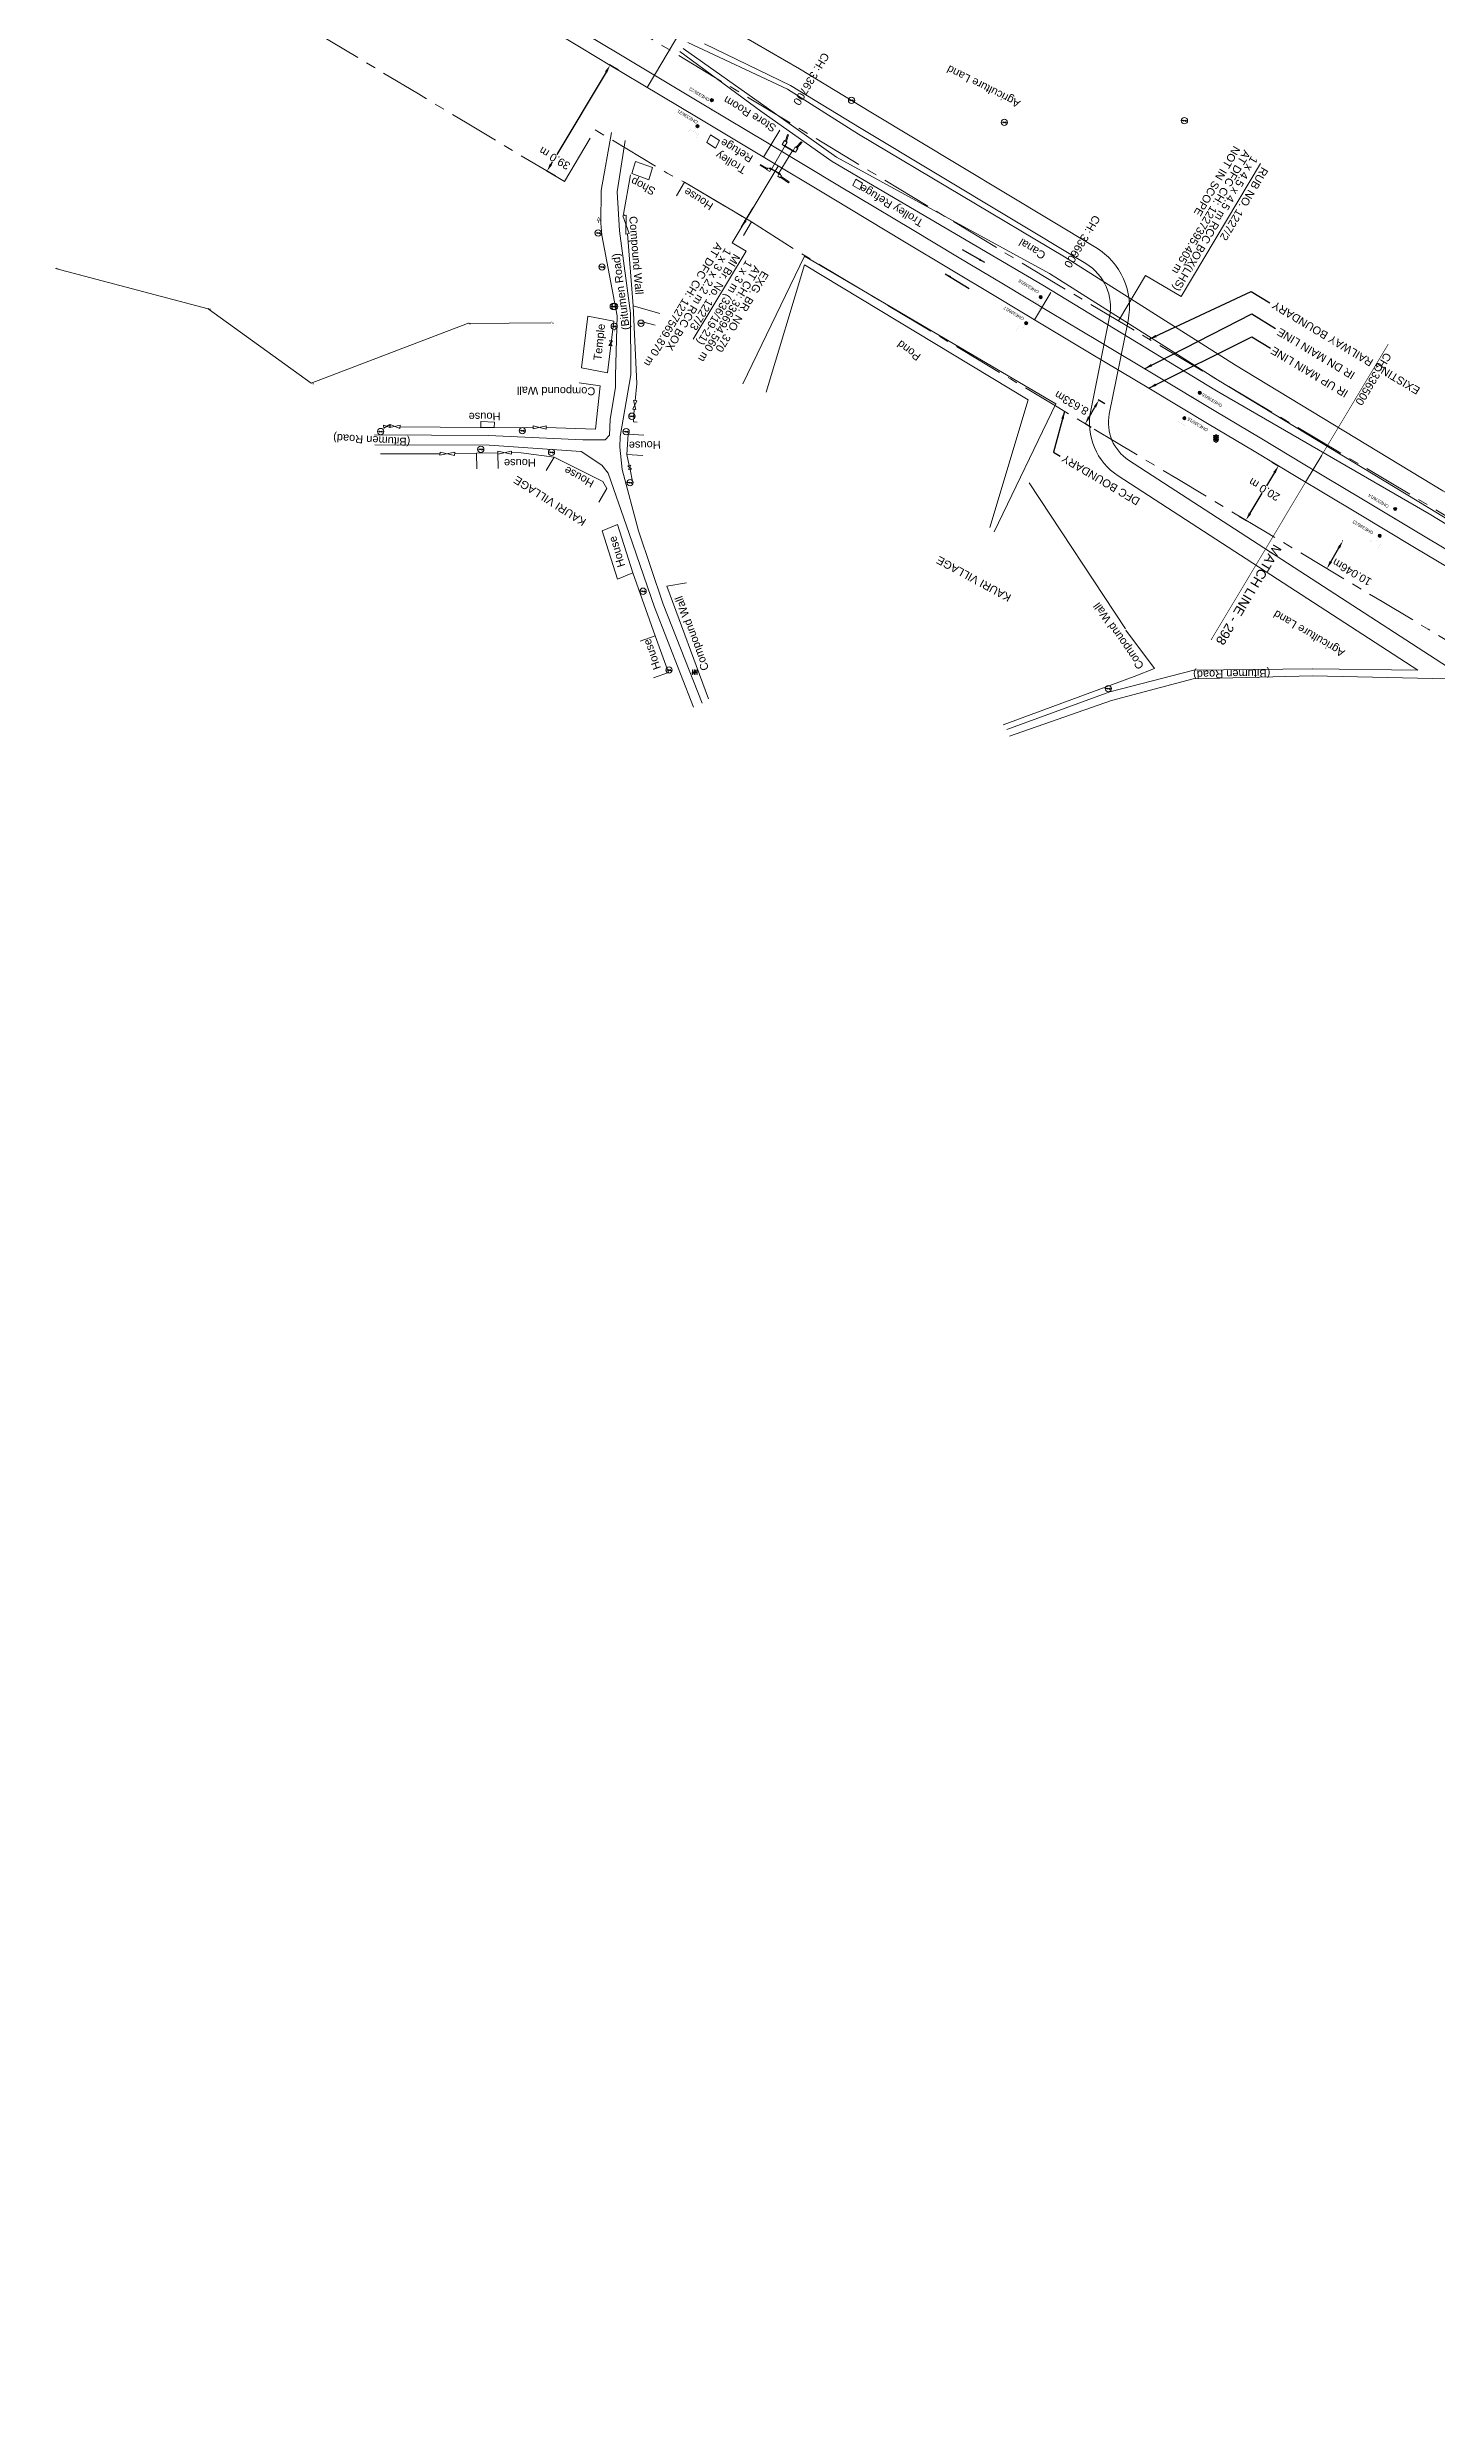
# Model space of a CAD drawing. Header units: metres. Extents: x 610236 to 616721, y 3398253 to 3402120.
# Drawn here: x 613867 to 614307, y 3399107 to 3399857 of the extents above; entities that cross this region are included whole.
import ezdxf
from ezdxf.enums import TextEntityAlignment as Align

# ---------------------------------------------------------------- set-up
doc = ezdxf.new("R2010")
doc.units = ezdxf.units.M
doc.header["$MEASUREMENT"] = 0
doc.linetypes.add('CENTER', pattern=[50.8, 31.75, -6.35, 6.35, -6.35])
doc.linetypes.add('PHANTOM2', pattern=[1.25, 0.625, -0.125, 0.125, -0.125, 0.125, -0.125])
doc.layers.get('Defpoints').update_dxf_attribs({"lineweight": 0})
for name, color, linetype, lineweight in [('Bounary Dim', 10, 'Continuous', 13), ('Bridge Parapet', 7, 'Continuous', 0), ('CANAL BOTTOM', 5, 'Continuous', 0), ('Canal Center', 5, 'Continuous', 0), ('CANAL TOP', 5, 'Continuous', 0), ('Cart Track', 34, 'Continuous', 0), ('Commercial Building Pucca', 251, 'Continuous', 0), ('Compound Wall', 251, 'Continuous', 0), ('DFCC BOUNDARY', 6, 'CENTER', 0), ('Electric Pole', 251, 'Continuous', 0), ('EXISTING BRIDGE DETAILS', 7, 'Continuous', 0), ('Existing Chainage', 7, 'Continuous', 0), ('Existing IR Track', 143, 'Continuous', 0), ('Existing Railway Boundary', 7, 'CENTER', 0), ('flow direction', 7, 'Continuous', 0), ('Gate', 251, 'Continuous', 0), ('LC DETAILS IN PLAN', 7, 'Continuous', 0), ('MATCH LINE', 7, 'Continuous', 0), ('OHE MAST', 8, 'Continuous', 0), ('OHE MAST TEXT', 8, 'Continuous', 0), ('Pond Bottom', 5, 'Continuous', 0), ('Pond Top', 5, 'Continuous', 0), ('Religious_Place', 251, 'Continuous', 0), ('Residential Building Pucca', 251, 'Continuous', 0), ('Residential Building Semipucca', 251, 'Continuous', 0), ('Retaining Wall', 251, 'Continuous', 0), ('SFL', 251, 'Continuous', 0), ('Side Details', 251, 'Continuous', 0), ('Sign Board', 251, 'Continuous', 0), ('Subroad Edge', 34, 'Continuous', 0), ('Text', 251, 'Continuous', 0), ('Text1', 251, 'Continuous', 0), ('Transformer', 251, 'Continuous', 0), ('Trolley Stand', 7, 'Continuous', 0), ('Village Area', 251, 'Continuous', 0), ('Village Name', 7, 'Continuous', 0), ('Wing Wall', 7, 'Continuous', 0)]:
    doc.layers.add(name, color=color, linetype=linetype, lineweight=lineweight)
doc.styles.get("Standard").update_dxf_attribs({"font": 'arial.ttf'})
doc.styles.add('Style-Arial', font='arial.ttf')
doc.styles.add('Text', font='arial.ttf', dxfattribs={"height": 2})
doc.styles.add('Vill txt', font='arial.ttf', dxfattribs={"height": 3})
doc.dimstyles.new('DIM', dxfattribs={"dimtxt": 2.5, "dimasz": 2.5, "dimexe": 0.18, "dimexo": 0.0625, "dimgap": 0.09, "dimtad": 0, "dimtih": 1, "dimtoh": 1, "dimdec": 3, "dimzin": 0, "dimdsep": 46, "dimtxsty": 'Standard', "dimcen": 0.09, "dimadec": 0, "dimazin": 0, "dimtfac": 1, "dimtdec": 3, "dimtofl": 0, "dimtmove": 0, "dimatfit": 3, "dimfxl": 1, "dimtolj": 1, "dimtzin": 0, "dimarcsym": 0})
doc.dimstyles.new('ISO-25', dxfattribs={"dimtxt": 2.5, "dimasz": 2.5, "dimexe": 1.25, "dimexo": 0.625, "dimtad": 1, "dimtxsty": 'Standard', "dimcen": 2.5, "dimadec": 0, "dimazin": 0, "dimtfac": 1, "dimtmove": 0, "dimatfit": 3, "dimfxl": 1, "dimarcsym": 0})
doc.dimstyles.get("Standard").update_dxf_attribs({"dimtxt": 2.5, "dimasz": 0.18, "dimexe": 0.18, "dimexo": 0.0625, "dimgap": 0.09, "dimtad": 0, "dimtih": 1, "dimtoh": 1, "dimdec": 3, "dimzin": 0, "dimdsep": 46, "dimtxsty": 'Standard', "dimcen": 0.09, "dimadec": 0, "dimazin": 0, "dimtfac": 1, "dimtdec": 3, "dimtofl": 0, "dimtmove": 0, "dimatfit": 3, "dimfxl": 1, "dimtolj": 1, "dimtzin": 0, "dimarcsym": 0})

# ---------------------------------------------------------------- blocks, each defined once
blk = doc.blocks.new('GT')
at = {"layer": 'Gate'}
for p, q in [((-0.5, -0.5), (-0.5, 0.5)), ((-0.5, 0.5), (0.5, -0.5)), ((0.5, 0.5), (0.5, -0.5))]:
    blk.add_line(p, q, dxfattribs=at)
at = {"layer": 'Gate', "flags": 128}
blk.add_lwpolyline([(0.5, 0.5), (-0.5, -0.5)], dxfattribs=at)
blk = doc.blocks.new('EP')
at = {"extrusion": (0, 0, -1)}
blk.add_hatch(color=8, dxfattribs=at).paths.add_polyline_path([(-0.31, -0.24), (-0.94, -0.01), (-0.41, -0.1), (-0.43, 0.15), (0.21, -0.05), (0.21, 0.16), (0.93, -0.01), (0.31, 0.07), (0.31, -0.19), (-0.31, 0)])
at = {"color": 8}
for p, q in [((-0.93, -0.01), (-0.21, 0.16)), ((-0.31, 0.07), (-0.93, -0.01)), ((-0.31, -0.19), (-0.31, 0.07)), ((0.31, 0), (-0.31, -0.19)), ((-0.21, 0.16), (-0.21, -0.05)), ((-0.21, -0.05), (0.43, 0.15)), ((0.31, -0.24), (0.31, 0)), ((0.43, 0.15), (0.41, -0.1)), ((0.94, -0.01), (0.31, -0.24)), ((0.41, -0.1), (0.94, -0.01))]:
    blk.add_line(p, q, dxfattribs=at)
blk.add_circle((0, 0), 1, dxfattribs=at)
blk = doc.blocks.new('SIG')
for color, points in [(1, [(-0.22, 0.42, 0.180295), (-0.01, 0.33, -0.00255), (0.01, 0.33, -0.00255), (0.02, 0.33, 0.180295), (0.23, 0.42, -0.002654), (0.25, 0.44, 0.184495), (0.33, 0.65, 1.000001), (-0.32, 0.65, 0.184495), (-0.24, 0.44, -0.002654)]), (2, [(0.23, -0.23, -0.002654), (0.25, -0.21, 0.184495), (0.33, 0.01, 1.000001), (-0.32, 0.01, 0.184495), (-0.24, -0.21, -0.002654), (-0.22, -0.23, 0.180295), (-0.01, -0.32, -0.00255), (0.01, -0.32, -0.00255), (0.02, -0.32, 0.180295)]), (3, [(0.23, -0.88, -0.002654), (0.25, -0.86, 0.184495), (0.33, -0.64, 1.000001), (-0.32, -0.64, 0.184495), (-0.24, -0.86, -0.002654), (-0.22, -0.88, 0.395599)])]:
    blk.add_hatch(color=color).paths.add_polyline_path(points)
for p, q in [((-0.31, 0.98), (-0.32, -0.9)), ((0.33, -0.9), (0.32, 0.98))]:
    blk.add_line(p, q)
at = {"flags": 128}
for points in [[(-0.31, 0.98), (-0.81, 0.98, 0.198758), (-0.42, 0.41, 0.003814), (-0.31, 0.39)], [(-0.31, 0.33), (-0.81, 0.33, 0.198758), (-0.42, -0.23, 0.003727), (-0.32, -0.26)], [(0.32, 0.98), (0.82, 0.98, -0.198758), (0.44, 0.41, -0.003814), (0.32, 0.39)], [(0.32, 0.33), (0.82, 0.33, -0.198758), (0.44, -0.23, -0.003727), (0.33, -0.26)], [(-0.32, -0.32), (-0.81, -0.32, 0.198758), (-0.42, -0.88, 0.003639), (-0.32, -0.9)], [(0.33, -0.32), (0.82, -0.32, -0.198758), (0.44, -0.88, -0.003639), (0.33, -0.9)]]:
    blk.add_lwpolyline(points, format="xyb", dxfattribs=at)
for centre, radius, start, end in [((0.01, 0.91), 0.324, 12.40488, 167.59512), ((0.01, 0.81), 0.357, 27.75781, 152.24219), ((0.01, -0.9), 0.324, 181.45715, 358.54285)]:
    blk.add_arc(centre, radius, start, end)
blk = doc.blocks.new('TSB')
at = {"const_width": 0.132, "flags": 128}
blk.add_lwpolyline([(-0.51, 0.84), (0.54, 0.84), (0, 1.85), (-0.51, 0.84)], close=True, dxfattribs=at)
at = {"const_width": 0.142, "flags": 128}
blk.add_lwpolyline([(0, 0.84), (0, 0)], dxfattribs=at)
blk = doc.blocks.new('TRF')
at = {"extrusion": (0, 0, -1)}
blk.add_hatch(color=256, dxfattribs=at).paths.add_polyline_path([(0.18, -0.39), (-0.98, 0.09), (-0.22, -0.04), (-0.38, 0.42), (0.98, -0.29), (-0.02, 0.04)])
for p, q in [((-0.69, 0.72), (-0.69, -0.72)), ((-0.52, 0.72), (-0.69, 0.72)), ((-0.52, -0.72), (-0.52, 0.72)), ((0, 0.72), (0, -0.72)), ((0.17, 0.72), (0, 0.72)), ((0.17, -0.72), (0.17, 0.72)), ((0.7, 0.72), (0.7, -0.72)), ((0.87, 0.72), (0.7, 0.72)), ((0.87, -0.72), (0.87, 0.72)), ((-0.69, -0.72), (-0.52, -0.72)), ((0, -0.72), (0.17, -0.72)), ((0.7, -0.72), (0.87, -0.72))]:
    blk.add_line(p, q)
at = {"flags": 128}
blk.add_lwpolyline([(0.22, -0.04), (0.38, 0.42), (-0.98, -0.29), (0.02, 0.04), (-0.18, -0.39), (0.98, 0.09), (0.22, -0.04)], close=True, dxfattribs=at)
blk = doc.blocks.new('OHE MAST')
h = blk.add_hatch(color=256)
edge = h.paths.add_edge_path()
edge.add_arc((0, 0), 0.514, 0, 360)
at = {"const_width": 0.01, "flags": 128}
for points in [[(1.5, 3.5), (1.5, 2), (-1.5, 2), (-1.5, 3.5)], [(0, 2), (0, 0)]]:
    blk.add_lwpolyline(points, dxfattribs=at)
blk.add_circle((0, 0), 0.514)
blk = doc.blocks.new('*D327')
at = {"layer": 'Bounary Dim', "color": 0, "lineweight": -2, "transparency": 16777216}
for p, q in [((614276.76, 3399700.93), (614276.66, 3399700.99)), ((614271.74, 3399692.23), (614271.64, 3399692.29)), ((614273.04, 3399694.36), (614275.56, 3399698.73))]:
    blk.add_line(p, q, dxfattribs=at)
at = {"layer": 'Bounary Dim', "color": 0, "transparency": 16777216}
for points in [[(614275.2, 3399698.94), (614275.93, 3399698.53), (614276.81, 3399700.9)], [(614272.68, 3399694.57), (614273.4, 3399694.16), (614271.79, 3399692.2)]]:
    blk.add_solid(points, dxfattribs=at)
at = {"layer": 'Defpoints', "color": 0, "transparency": 16777216}
for p in [(614276.81, 3399700.9), (614276.81, 3399700.9), (614271.79, 3399692.2)]:
    blk.add_point(p, dxfattribs=at)
at = {"layer": 'Bounary Dim', "color": 0, "transparency": 16777216, "insert": (614279.75, 3399691.08), "char_height": 2.5, "attachment_point": 5, "rotation": 150}
blk.add_mtext('\\A1;10.046m', dxfattribs=at)
blk = doc.blocks.new('*D306')
at = {"layer": 'Defpoints', "color": 0, "linetype": 'ByBlock', "ltscale": 5, "transparency": 16777216}
for p in [(614254.32, 3399725.98), (614256.47, 3399724.69), (614244.03, 3399708.83)]:
    blk.add_point(p, dxfattribs=at)
at = {"layer": 'DFCC BOUNDARY', "color": 0, "linetype": 'ByBlock', "lineweight": -2, "ltscale": 5, "transparency": 16777216}
for p, q in [((614255.19, 3399722.55), (614252.69, 3399718.39)), ((614254.37, 3399725.95), (614256.63, 3399724.6)), ((614247.47, 3399709.68), (614251.29, 3399716.05)), ((614244.08, 3399708.8), (614246.34, 3399707.45))]:
    blk.add_line(p, q, dxfattribs=at)
at = {"layer": 'DFCC BOUNDARY', "color": 0, "linetype": 'ByBlock', "ltscale": 5, "transparency": 16777216}
for points in [[(614254.83, 3399722.76), (614255.54, 3399722.33), (614256.47, 3399724.69)], [(614247.11, 3399709.9), (614247.83, 3399709.47), (614246.19, 3399707.54)]]:
    blk.add_solid(points, dxfattribs=at)
at = {"layer": 'DFCC BOUNDARY', "color": 0, "linetype": 'ByBlock', "ltscale": 5, "transparency": 16777216, "insert": (614251.99, 3399717.22), "char_height": 2.5, "attachment_point": 5, "rotation": 149}
blk.add_mtext('\\A1;20.0 m', dxfattribs=at)
blk = doc.blocks.new('*D312')
at = {"layer": 'Defpoints', "color": 0, "linetype": 'ByBlock', "ltscale": 5, "transparency": 16777216}
for p in [(614044.95, 3399851.49), (614047.66, 3399849.88), (614027.68, 3399816.38)]:
    blk.add_point(p, dxfattribs=at)
at = {"layer": 'DFCC BOUNDARY', "color": 0, "linetype": 'ByBlock', "lineweight": -2, "ltscale": 5, "transparency": 16777216}
for p, q in [((614047.6, 3399849.91), (614044.8, 3399851.58)), ((614043.67, 3399849.34), (614028.09, 3399823.22)), ((614026.26, 3399820.14), (614026.69, 3399820.87)), ((614027.63, 3399816.41), (614024.82, 3399818.09))]:
    blk.add_line(p, q, dxfattribs=at)
at = {"layer": 'DFCC BOUNDARY', "color": 0, "linetype": 'ByBlock', "ltscale": 5, "transparency": 16777216}
for points in [[(614043.32, 3399849.56), (614044.03, 3399849.13), (614044.95, 3399851.49)], [(614025.9, 3399820.36), (614026.62, 3399819.93), (614024.98, 3399817.99)]]:
    blk.add_solid(points, dxfattribs=at)
at = {"layer": 'DFCC BOUNDARY', "color": 0, "linetype": 'ByBlock', "ltscale": 5, "transparency": 16777216, "insert": (614027.39, 3399822.04), "char_height": 2.5, "attachment_point": 5, "rotation": 149}
blk.add_mtext('\\A1;39.0 m', dxfattribs=at)
blk = doc.blocks.new('*D313')
at = {"layer": 'Bounary Dim', "color": 0, "lineweight": -2, "transparency": 16777216}
for p, q in [((614201.55, 3399744.35), (614199.46, 3399745.56)), ((614197.24, 3399736.87), (614195.15, 3399738.08)), ((614196.55, 3399740.16), (614198.37, 3399743.3))]:
    blk.add_line(p, q, dxfattribs=at)
at = {"layer": 'Bounary Dim', "color": 0, "transparency": 16777216}
for points in [[(614198.01, 3399743.51), (614198.73, 3399743.09), (614199.62, 3399745.47)], [(614196.19, 3399740.36), (614196.91, 3399739.95), (614195.3, 3399737.99)]]:
    blk.add_solid(points, dxfattribs=at)
at = {"layer": 'Defpoints', "color": 0, "transparency": 16777216}
for p in [(614199.62, 3399745.47), (614201.61, 3399744.32), (614197.29, 3399736.84)]:
    blk.add_point(p, dxfattribs=at)
at = {"layer": 'Bounary Dim', "color": 0, "transparency": 16777216, "insert": (614190.99, 3399744.6), "char_height": 2.5, "attachment_point": 5, "rotation": 150}
blk.add_mtext('\\A1;8.633m', dxfattribs=at)

msp = doc.modelspace()

# ---------------------------------------------------------------- linework, layer by layer
at = {"layer": 'Bridge Parapet'}
for points in [[(614103.209, 3399824.0403), (614099.833, 3399826.1097), (614099.8949, 3399826.215), (614103.2711, 3399824.1455)], [(614098.8392, 3399816.8955), (614095.4855, 3399818.8634), (614095.5222, 3399818.9687), (614098.8759, 3399817.0008)]]:
    msp.add_3dface(points, dxfattribs=at)
at = {"layer": 'CANAL BOTTOM', "flags": 128}
for points in [[(614069.5078, 3399858.6719), (614101.0628, 3399843.8626), (614123.5093, 3399829.6421), (614188.7508, 3399790.8774), (614242.8279, 3399756.5822), (614308.456, 3399716.8249), (614384.3881, 3399674.21), (614422.9645, 3399651.145), (614485.469, 3399611.5743), (614633.1725, 3399518.7727)], [(614628.628, 3399514.8388), (614480.9245, 3399607.6403), (614420.8322, 3399642.5625), (614379.5237, 3399665.3146), (614304.3463, 3399711.2254), (614237.1264, 3399751.9616), (614183.9834, 3399785.5512), (614116.6112, 3399822.3584), (614094.3556, 3399838.2437), (614068.0673, 3399856.7416)]]:
    msp.add_lwpolyline(points, dxfattribs=at)
at = {"layer": 'CANAL TOP', "flags": 128}
msp.add_lwpolyline([(614066.9672, 3399855.8053), (614092.6369, 3399836.8995), (614115.2454, 3399820.9828), (614181.8572, 3399781.9318), (614236.8467, 3399748.4807), (614304.1517, 3399709.5533), (614378.3291, 3399664.4943), (614424.01, 3399635.1594), (614479.6659, 3399604.3587), (614628.232, 3399513.0163)], dxfattribs=at)
at = {"layer": 'Cart Track', "flags": 128}
for points in [[(614606.0645, 3399485.9654), (614586.5041, 3399499.5483), (614565.6623, 3399512.2439), (614544.1649, 3399526.1467), (614521.8799, 3399539.1366), (614500.3441, 3399552.197), (614475.5958, 3399566.5097), (614450.9922, 3399581.2462), (614429.4296, 3399594.3835), (614387.5337, 3399618.6664), (614345.1242, 3399643.9966), (614327.7474, 3399654.4985), (614319.4383, 3399657.1466), (614267.2488, 3399658.2659)], [(614267.3132, 3399660.4685), (614300.5288, 3399660.0759)]]:
    msp.add_lwpolyline(points, dxfattribs=at)
at = {"layer": 'Commercial Building Pucca', "linetype": 'Continuous', "ltscale": 5}
msp.add_lwpolyline([(614052.9966, 3399821.024), (614058.3303, 3399819.1246), (614057.2268, 3399815.2454), (614051.8067, 3399817.1755)], close=True, dxfattribs=at)
at = {"layer": 'Commercial Building Pucca'}
msp.add_3dface([(614052.1643, 3399690.8795), (614047.2916, 3399706.1583), (614042.4251, 3399704.0948), (614047.2988, 3399688.8126)], dxfattribs=at)
at = {"layer": 'Compound Wall', "flags": 128}
for points in [[(614049.4951, 3399803.9142), (614049.2348, 3399804.3128), (614051.4231, 3399816.8406)], [(614052.2486, 3399775.3184), (614050.4418, 3399798.1296)], [(614053.3911, 3399750.7581), (614052.2486, 3399775.3184), (614060.6405, 3399772.9131)], [(614055.1865, 3399770.2454), (614059.2324, 3399769.2421)], [(614024.7103, 3399736.8442), (614040.3648, 3399736.357), (614041.8279, 3399750.0435), (614035.1572, 3399750.9831)], [(614052.8769, 3399745.306), (614053.3911, 3399750.7581)], [(613978.4251, 3399737.0716), (614016.6092, 3399736.7147), (614020.6184, 3399736.8949)], [(614053.4968, 3399738.5063), (614052.3682, 3399738.6181), (614052.6089, 3399742.6347)], [(613972.243, 3399728.5308), (613991.1104, 3399728.5379)], [(613995.7593, 3399728.5059), (614002.6574, 3399728.7295)], [(614013.7816, 3399728.9019), (614016.8248, 3399728.8507), (614027.2652, 3399727.4769)], [(614051.0054, 3399724.8586), (614050.2728, 3399728.2907)], [(614052.0755, 3399719.7033), (614051.2476, 3399723.6029)], [(614208.0671, 3399673.1499), (614177.6069, 3399719.3419)], [(614052.1643, 3399690.8795), (614059.2129, 3399670.8934)], [(614076.091, 3399651.0005), (614062.9445, 3399686.6304), (614069.1332, 3399687.6908)], [(614210.7633, 3399658.0358), (614217.2379, 3399660.5702), (614208.1633, 3399672.7394)], [(614169.3941, 3399642.7161), (614210.7633, 3399658.0358)]]:
    msp.add_lwpolyline(points, dxfattribs=at)
at = {"layer": 'DFCC BOUNDARY', "lineweight": 0, "ltscale": 0.5, "flags": 128}
for points in [[(614030.472, 3399814.7192), (614024.8946, 3399818.0451), (614015.7799, 3399823.4801), (613999.6668, 3399833.1472), (613984.2678, 3399842.3864), (613970.3399, 3399850.7392), (613956.28, 3399859.171), (613935.3694, 3399871.6997), (613914.0452, 3399884.4761), (613893.0192, 3399897.0501), (613871.8449, 3399909.7128), (613852.9598, 3399921.0218), (613833.556, 3399932.6415), (613813.9647, 3399944.3899), (613794.3788, 3399956.135), (613785.1827, 3399961.7215), (613766.9214, 3399972.6596), (613749.4195, 3399983.1428), (613728.9884, 3399995.4118), (613708.8827, 3400007.4858), (613694.3209, 3400016.4815), (613683.438, 3400022.9821), (613672.6694, 3400029.4145), (613655.9148, 3400039.4557), (613639.4636, 3400049.3149), (613623.1362, 3400059.0655), (613588.5555, 3400079.7543), (613570.3464, 3400090.6659), (613554.0406, 3400100.4359), (613537.9106, 3400110.1005), (613520.0636, 3400120.785), (613502.2625, 3400131.4419), (613494.8716, 3400135.8611), (613466.5822, 3400152.7759), (613449.3813, 3400163.1052), (613431.0466, 3400174.1154), (613415.8091, 3400183.244), (613399.1734, 3400193.2103), (613383.5507, 3400202.5609), (613368.0053, 3400211.8654), (613352.5934, 3400221.0969), (613321.617, 3400239.6514), (613288.0469, 3400259.7596), (613270.2946, 3400270.393), (613254.1066, 3400280.089), (613238.1295, 3400289.6587), (613220.6946, 3400300.1098), (613210.4076, 3400306.2763), (613210.9259, 3400307.1316), (613203.8422, 3400311.378), (613186.2102, 3400318.9888), (613155.1926, 3400337.6881), (613137.3264, 3400348.5159), (613123.1418, 3400357.4299), (613105.704, 3400368.3883), (613086.8393, 3400380.2435), (613072.3406, 3400389.2714), (613055.8254, 3400400.104), (613038.8743, 3400410.2624), (613022.5929, 3400420.0361), (613006.3415, 3400429.7918), (612989.5492, 3400439.8546), (612972.9245, 3400449.817), (612960.1162, 3400457.4755), (612947.4568, 3400465.0449), (612930.7189, 3400475.0753), (612914.1241, 3400485.02), (612904.2199, 3400490.9807), (612894.5247, 3400496.8155), (612876.5152, 3400507.6221), (612858.6874, 3400518.3195), (612842.2705, 3400528.1892), (612840.0277, 3400529.5375), (612788.9609, 3400443.558), (612774.6369, 3400452.1694), (612760.9024, 3400460.3975), (612747.3246, 3400468.5317), (612730.859, 3400478.4049), (612714.551, 3400488.1836), (612696.5594, 3400498.9674), (612678.6559, 3400509.6984), (612663.2769, 3400518.909), (612647.9741, 3400528.074), (612632.2661, 3400537.4849), (612616.4351, 3400546.9699), (612599.414, 3400557.2306), (612582.947, 3400567.1573), (612566.7828, 3400576.8509), (612550.7379, 3400586.4727), (612533.7627, 3400596.6571), (612516.8512, 3400606.8032), (612499.7855, 3400617.0342), (612485.7839, 3400625.4282), (612464.9663, 3400637.9427), (612447.5502, 3400648.4137), (612430.8597, 3400658.4333), (612412.9739, 3400669.1705), (612396.2978, 3400679.2348), (612380.2325, 3400688.9304), (612377.5505, 3400690.4658), (612361.3968, 3400700.2272), (612344.636, 3400710.3555), (612329.5864, 3400719.3595), (612314.2773, 3400728.5188), (612297.3551, 3400738.7155), (612281.0918, 3400748.5151), (612263.7154, 3400758.9452), (612246.5445, 3400769.2519), (612227.2409, 3400780.875), (612208.2413, 3400792.3151), (612191.0673, 3400802.6018), (612174.01, 3400812.8187), (612157.5822, 3400822.6823), (612141.8633, 3400832.1204), (612124.5363, 3400842.4909), (612107.3524, 3400852.7758), (612088.8382, 3400863.9013), (612070.6441, 3400874.8344), (612054.2742, 3400884.6936), (612038.4001, 3400894.2542), (612021.4289, 3400904.3691), (612003.7582, 3400914.901), (611987.1221, 3400924.9648), (611971.1468, 3400934.6289), (611954.7697, 3400944.4222), (611937.9127, 3400954.5025), (611922.6068, 3400963.7236), (611907.8037, 3400972.6418), (611892.7602, 3400981.6468), (611877.6876, 3400990.6692), (611862.1214, 3401000.0476), (611847.6422, 3401008.7711), (611835.6161, 3401015.9539), (611823.7539, 3401023.0384), (611807.2378, 3401032.978), (611790.9759, 3401042.7646), (611774.2607, 3401052.856), (611757.8836, 3401062.7432), (611742.4536, 3401072.0167), (611727.3475, 3401081.0955), (611711.4069, 3401090.6799), (611695.8881, 3401100.0106), (611679.5475, 3401109.8232), (611663.6992, 3401119.3333), (611653.6284, 3401125.3547), (611643.529, 3401131.3933), (611626.9857, 3401141.336), (611611.0368, 3401150.9215), (611594.7626, 3401160.6656), (611578.3725, 3401170.4792), (611511.1674, 3401210.8993), (611555.4923, 3401284.5967), (611555.4923, 3401284.5967), (611549.8857, 3401287.8868), (611540.0137, 3401293.8124), (611524.671, 3401303.0218), (611509.1876, 3401312.2845), (611493.9735, 3401321.386), (611477.4397, 3401331.3464), (611461.2473, 3401341.1011), (611444.6578, 3401351.0735), (611428.129, 3401361.0095), (611411.1671, 3401371.1714), (611394.2008, 3401381.3359), (611377.9093, 3401391.1332), (611361.8998, 3401400.7609), (611345.3726, 3401410.7086), (611329.2809, 3401420.3941), (611314.2811, 3401429.3997), (611265.4291, 3401454.6678), (611276.9146, 3401476.8733), (611278.5099, 3401479.9575)], [(614030.472, 3399814.7192), (614040.2031, 3399831.0381), (614044.5004, 3399828.4755), (614063.0426, 3399817.3497), (614068.4741, 3399814.4339), (614089.687, 3399801.9052), (614104.9142, 3399792.2299), (614127.8329, 3399778.4823), (614142.258, 3399769.8285), (614156.7065, 3399761.1607), (614171.658, 3399752.2), (614186.9324, 3399743.0459), (614205.1652, 3399732.1278), (614224.2654, 3399720.6902), (614237.9625, 3399712.4736), (614252.3436, 3399703.8466), (614270.7174, 3399692.8422), (614289.2771, 3399681.7266), (614303.832, 3399673.0267), (614318.6064, 3399664.1956), (614334.8295, 3399654.4722), (614351.8511, 3399644.2701), (614371.7919, 3399632.3324), (614391.5071, 3399620.5298), (614414.0714, 3399607.0051), (614436.2542, 3399593.7089), (614455.6252, 3399582.1122), (614475.4794, 3399570.2262), (614493.3592, 3399559.5245), (614511.3696, 3399548.7446), (614523.5691, 3399541.2362), (614542.9404, 3399529.6455), (614560.3536, 3399519.2165), (614577.2117, 3399509.1199), (614592.4979, 3399499.9626), (614608.1751, 3399490.571), (614624.8337, 3399480.6039), (614646.5141, 3399467.6322), (614658.722, 3399460.3488), (614674.202, 3399451.1131), (614693.1523, 3399439.7573), (614711.3314, 3399428.8797), (614727.7485, 3399419.0733), (614743.7791, 3399409.4977), (614760.097, 3399399.7221), (614769.5002, 3399394.089), (614837.6229, 3399350.1287), (614873.7182, 3399329.3507), (614930.3635, 3399295.3204), (615015.2753, 3399245.8749), (615015.2262, 3399245.7928), (615055.3881, 3399222.0203), (615086.6526, 3399204.1495), (615143.0011, 3399172.2017), (615143.0547, 3399169.7539), (615213.5565, 3399126.5258), (615218.7064, 3399124.0206), (615234.82, 3399115.8845), (615262.2211, 3399099.4943), (615282.0467, 3399087.7012), (615288.2768, 3399083.7839), (615306.5072, 3399072.7792), (615323.5449, 3399062.3688), (615330.7614, 3399058.1478), (615342.1811, 3399051.4855), (615348.617, 3399047.7605), (615355.4122, 3399043.2614), (615382.8908, 3399026.6271), (615395.0555, 3399019.7361), (615401.1137, 3399015.5991), (615407.4237, 3399011.8467), (615413.362, 3399008.187), (615429.5435, 3398998.8076), (615432.7274, 3398996.8346), (615438.9216, 3398993.1112), (615476.2187, 3398970.1936), (615487.2075, 3398964.1208), (615490.1532, 3398962.6313), (615493.0212, 3398961.1043), (615496.5547, 3398959.1377), (615501.8253, 3398956.0107), (615518.7362, 3398945.5631), (615529.6047, 3398939.1631), (615541.6489, 3398932.0416), (615560.2938, 3398920.9672), (615565.2936, 3398917.8836), (615572.5453, 3398913.4636), (615582.1013, 3398907.6938), (615626.4094, 3398878.636), (615711.0313, 3398825.3697), (615744.5852, 3398810.4445), (615776.0565, 3398792.1613), (615799.0242, 3398777.5748), (615813.3555, 3398769.012), (615835.4961, 3398756.3215), (615847.191, 3398749.5972), (615868.9093, 3398736.9504), (615885.3091, 3398727.0081), (615901.9021, 3398717.0798), (615922.1884, 3398704.9199), (615942.5882, 3398692.6919), (615949.6278, 3398688.4701), (615970.7591, 3398675.0974), (616056.0656, 3398622.8799), (616072.3874, 3398613.1076), (616096.3103, 3398598.7845), (616113.4533, 3398588.5045), (616130.3605, 3398578.3659), (616151.0552, 3398565.9857), (616158.9536, 3398561.2607), (616228.0059, 3398520.8509), (616231.2289, 3398518.906), (616247.3195, 3398509.2733), (616283.9979, 3398487.3031), (616304.6518, 3398474.9256), (616326.9405, 3398461.5588), (616349.7841, 3398447.8593), (616371.1383, 3398435.0259), (616392.4976, 3398422.1893), (616399.5331, 3398417.955), (616399.5239, 3398417.9398)]]:
    msp.add_lwpolyline(points, dxfattribs=at)
at = {"layer": 'EXISTING BRIDGE DETAILS', "linetype": 'Continuous', "lineweight": 0, "flags": 128}
msp.add_lwpolyline([(614098.1791, 3399819.5921), (614083.5762, 3399795.2474), (614087.9633, 3399792.6158), (614071.2504, 3399764.7535)], dxfattribs=at)
at = {"layer": 'Existing Chainage', "linetype": 'Continuous', "lineweight": 13, "flags": 128}
for points in [[(614098.6581, 3399830.9658), (614093.5142, 3399822.3903)], [(614184.4121, 3399779.5313), (614179.2714, 3399770.9538)], [(614270.1864, 3399728.1292), (614265.0482, 3399719.5502)]]:
    msp.add_lwpolyline(points, dxfattribs=at)
at = {"layer": 'Existing IR Track', "flags": 128}
for points in [[(614314.0932, 3399690.1937), (614299.5384, 3399698.8936), (614280.9937, 3399710.0003), (614262.6198, 3399721.0046), (614248.2509, 3399729.6243), (614234.5539, 3399737.8409), (614215.4402, 3399749.2866), (614197.2074, 3399760.2047), (614181.9393, 3399769.3551), (614166.9877, 3399778.3157), (614152.5468, 3399786.979), (614138.1217, 3399795.6328), (614115.2021, 3399809.381), (614092.3625, 3399823.0811), (614073.3329, 3399834.4994), (614054.7672, 3399845.6393), (614044.869, 3399851.5417), (614035.799, 3399856.9501), (614019.731, 3399866.5901)], [(614316.5091, 3399694.1038), (614301.8603, 3399702.874), (614283.4092, 3399713.912), (614264.8657, 3399725.0053), (614250.6585, 3399733.5213), (614236.6169, 3399741.938), (614217.8496, 3399753.1868), (614199.1584, 3399764.3898), (614184.3467, 3399773.2532), (614169.4822, 3399782.1483), (614154.9433, 3399790.8596), (614140.4978, 3399799.515), (614117.5885, 3399813.2437), (614094.8135, 3399826.8919), (614075.6949, 3399838.3262), (614056.7012, 3399849.6858), (614047.2274, 3399855.358), (614037.8426, 3399860.9769)]]:
    msp.add_lwpolyline(points, dxfattribs=at)
at = {"layer": 'Existing Railway Boundary', "ltscale": 0.5, "flags": 128}
msp.add_lwpolyline([(610348.171, 3402084.315), (610412.243, 3402047.407), (610816.4467, 3401806.0872), (610824.2343, 3401812.7137), (610961.1072, 3401721.668), (611001.8155, 3401693.5189), (611045.0981, 3401670.4754), (611172.8748, 3401594.2137), (611349.6069, 3401487.2448), (611525.6631, 3401378.4058), (611706.9713, 3401269.4918), (611862.7799, 3401176.1735), (611885.0197, 3401162.1783), (612031.1961, 3401075.6032), (612070.3216, 3401050.9396), (612243.7727, 3400946.4383), (612421.3412, 3400839.8744), (612607.2871, 3400728.8405), (612953.7211, 3400520.993), (613470.9913, 3400226.4951), (614012.4958, 3399887.3788), (614055.8113, 3399861.1262), (614186.33, 3399782.2122), (614439.2886, 3399631.6413), (615179.9123, 3399187.498), (615599.3011, 3398933.023), (615641.8291, 3398908.118), (615684.1749, 3398882.805), (615727.8421, 3398857.148), (615771.2115, 3398833.042), (615810.7222, 3398819.967), (615849.5142, 3398796.835), (615894.7969, 3398769.958), (615937.4983, 3398743.942), (615981.9902, 3398717.098), (616022.8552, 3398694.4624)], dxfattribs=at)
at = {"layer": 'LC DETAILS IN PLAN', "lineweight": 13, "flags": 128}
for points in [[(614108.6989, 3399906.1179), (614083.5704, 3399863.9816), (614072.3166, 3399870.6923), (614056.6912, 3399844.4845)], [(614250.7631, 3399820.406), (614225.6345, 3399778.2698), (614214.3808, 3399784.9804), (614205.8153, 3399770.6138)]]:
    msp.add_lwpolyline(points, dxfattribs=at)
at = {"layer": 'MATCH LINE', "linetype": 'PHANTOM2', "ltscale": 15, "const_width": 0.2}
msp.add_lwpolyline([(614291.2173, 3399763.2438), (614235.1273, 3399669.5929)], dxfattribs=at)
at = {"layer": 'Pond Bottom', "flags": 128}
for points in [[(614094.3505, 3399747.9888), (614106.4295, 3399788.3274)], [(614106.4295, 3399788.3274), (614177.2152, 3399745.5827), (614165.1372, 3399705.2434)]]:
    msp.add_lwpolyline(points, dxfattribs=at)
at = {"layer": 'Pond Top', "flags": 128}
for points in [[(614086.9845, 3399750.6082), (614106.4561, 3399791.0926)], [(614106.4561, 3399791.0926), (614185.9908, 3399744.2795), (614166.52, 3399703.7947)]]:
    msp.add_lwpolyline(points, dxfattribs=at)
at = {"layer": 'Religious_Place'}
msp.add_3dface([(614035.8536, 3399755.7017), (614044.131, 3399754.1242), (614046.1497, 3399770.5328), (614037.8665, 3399772.1114)], dxfattribs=at)
at = {"layer": 'Residential Building Pucca', "linetype": 'Continuous', "ltscale": 5, "flags": 128}
msp.add_lwpolyline([(614065.9321, 3399810.1299), (614068.4741, 3399814.4339), (614089.687, 3399801.9052), (614087.145, 3399797.6012)], dxfattribs=at)
at = {"layer": 'Residential Building Pucca', "flags": 128}
for points in [[(614055.2619, 3399727.9836), (614050.2728, 3399728.2907), (614050.6693, 3399734.7349), (614055.6584, 3399734.4279)], [(614002.7584, 3399723.732), (614002.6574, 3399728.7295), (614009.4437, 3399728.8667), (614009.5447, 3399723.8692)], [(614024.7028, 3399723.1851), (614027.2652, 3399727.4769), (614042.6109, 3399719.7571), (614043.9489, 3399717.516), (614041.3865, 3399713.2242)], [(614054.5119, 3399669.1921), (614059.2123, 3399670.8925), (614063.4049, 3399659.3027), (614058.7045, 3399657.6023)]]:
    msp.add_lwpolyline(points, dxfattribs=at)
at = {"layer": 'Residential Building Semipucca'}
msp.add_3dface([(614008.317, 3399738.5618), (614008.2831, 3399736.792), (614004.0027, 3399736.7942), (614004.0389, 3399738.6904)], dxfattribs=at)
at = {"layer": 'Retaining Wall'}
for points in [[(614101.1128, 3399829.5094), (614100.4391, 3399827.5935), (614100.7579, 3399827.4407), (614101.4097, 3399829.4878)], [(614103.8627, 3399825.5609), (614104.1423, 3399825.373), (614105.7052, 3399827.1085), (614105.4269, 3399827.2283)], [(614092.4108, 3399819.8179), (614092.5696, 3399820.0773), (614094.7843, 3399818.8268), (614094.6252, 3399818.5219)], [(614098.943, 3399815.9294), (614099.1304, 3399816.2622), (614101.6284, 3399814.5664), (614101.441, 3399814.2336)]]:
    msp.add_3dface(points, dxfattribs=at)
at = {"layer": 'SFL', "flags": 128}
for points in [[(614095.9066, 3399818.3742), (614100.3148, 3399826.0608)], [(614102.8146, 3399824.5549), (614098.1764, 3399817.0388)]]:
    msp.add_lwpolyline(points, dxfattribs=at)
at = {"layer": 'Subroad Edge', "flags": 128}
for points in [[(614076.4402, 3399866.7524), (614104.8737, 3399850.3921), (614127.503, 3399836.6016), (614198.6473, 3399793.8303, -0.31695548), (614208.8809, 3399770.6423), (614202.9342, 3399741.0406, 0.30765827), (614209.0441, 3399726.5358), (614311.7633, 3399659.9431)], [(614074.8232, 3399858.2985), (614101.9967, 3399845.119), (614124.396, 3399831.4686), (614195.5558, 3399788.6881, -0.31695548), (614202.9984, 3399771.8241), (614197.0517, 3399742.2223, 0.30765827), (614205.7802, 3399721.5013), (614300.5288, 3399660.0759)]]:
    msp.add_lwpolyline(points, format="xyb", dxfattribs=at)
for points in [[(614045.362, 3399830.1976), (614042.096, 3399811.8222), (614042.0141, 3399801.4929), (614042.3294, 3399797.6987), (614047.1353, 3399772.2031), (614046.6444, 3399753.3101), (614046.6057, 3399749.5565), (614044.9839, 3399739.3226), (614044.738, 3399734.3658), (614043.3732, 3399732.891), (614036.3492, 3399732.9126), (614006.487, 3399734.3202), (613970.4308, 3399734.4738)], [(614074.0611, 3399649.5647), (614061.7386, 3399680.9274), (614053.9104, 3399704.1402), (614048.756, 3399723.5514), (614048.0201, 3399730.568), (614048.1001, 3399733.955), (614051.4987, 3399753.5425), (614051.3552, 3399773.0372), (614047.8923, 3399799.1037), (614047.2282, 3399811.4375), (614049.7042, 3399827.6906)], [(613970.5401, 3399731.3955), (614006.7036, 3399731.2387), (614035.7618, 3399729.2248), (614042.3582, 3399724.9122), (614044.3518, 3399722.4341), (614050.9776, 3399703.2605), (614059.0162, 3399679.9974), (614071.2916, 3399648.3571)], [(614170.5278, 3399641.2294), (614203.1069, 3399653.1915), (614229.6575, 3399660.0289), (614267.2502, 3399660.4336)], [(614267.2488, 3399658.2659), (614229.4934, 3399657.263), (614203.6793, 3399650.4339), (614171.3971, 3399639.1991)]]:
    msp.add_lwpolyline(points, dxfattribs=at)
at = {"layer": 'Trolley Stand'}
for points in [[(614079.539, 3399827.6961), (614078.3232, 3399825.2887), (614075.5252, 3399826.9961), (614076.7418, 3399829.4052)], [(614122.7093, 3399815.4671), (614124.8477, 3399814.1905), (614123.9342, 3399812.1979), (614121.7958, 3399813.4745)]]:
    msp.add_3dface(points, dxfattribs=at)
at = {"layer": 'Village Area', "flags": 128}
msp.add_lwpolyline([(613869.4053, 3399787.1838), (613917.7089, 3399774.4059), (613950.3289, 3399750.8587), (613999.8634, 3399769.792), (614026.2178, 3399770.0008)], dxfattribs=at)
at = {"layer": 'Wing Wall'}
for points in [[(614099.4198, 3399826.3568), (614100.16, 3399827.6561), (614100.9448, 3399827.1752), (614100.2046, 3399825.876)], [(614102.842, 3399824.4393), (614103.6351, 3399823.9421), (614104.3265, 3399825.1538), (614103.5331, 3399825.6511)], [(614094.5846, 3399818.3963), (614095.4861, 3399817.8364), (614095.8488, 3399818.4503), (614094.9191, 3399819.018)], [(614098.0257, 3399816.3334), (614098.3685, 3399817.0483), (614099.1763, 3399816.5744), (614098.8087, 3399815.8471)]]:
    msp.add_3dface(points, dxfattribs=at)

# ---------------------------------------------------------------- block references
at = {"layer": 'Electric Pole', "xscale": 0.9997078270338554, "yscale": 0.9997078270338554, "zscale": 0.9997078270338554}
for p in [(614121.3525, 3399840.3652), (614169.7133, 3399833.4047), (614226.7106, 3399833.953), (614041.1688, 3399798.3981), (614042.4072, 3399787.6499), (614045.9409, 3399775.1381), (614046.3926, 3399775.125), (614046.2354, 3399768.8358), (614054.7029, 3399769.8507), (614051.8364, 3399740.405), (613972.3234, 3399735.5636), (614004.0247, 3399729.9346), (614017.1722, 3399735.8387), (614026.4032, 3399729.0106), (614050.0136, 3399735.5226), (614051.2578, 3399719.397), (614055.3904, 3399685.0249), (614063.603, 3399660.0781), (614202.6522, 3399654.2153)]:
    msp.add_blockref('EP', p, dxfattribs=at)
at = {"layer": 'Gate'}
for p, xscale, yscale, zscale, rotation in [((614049.9685, 3399801.0219), 5.861545137948231, 0.9997078267755783, 2.420709100946494, 99.26493140242411), ((614045.1703, 3399763.5191), 1.607525833909467, 0.9997078267755782, 1.267697186990345, 84.26493139834389), ((614052.7421, 3399743.9673), 2.678453284868899, 0.9997078267755826, 1.636358980339031, 84.26493139990056), ((613974.2774, 3399737.207), 1.979173574462217, 0.9997078267755802, 1.406625505576121, 7.264931400371357), ((613976.8417, 3399737.2046), 3.177902463152135, 0.9997078267755783, 1.782406790029307, 355.2649314003535), ((614022.6643, 3399736.8696), 4.0922115215747, 0.9997078267755766, 2.022625987902713, 359.2649314004271), ((614011.6126, 3399728.8843), 4.338045710136107, 0.9997078267755828, 2.082493277139998, 0.2649314028033645), ((613993.4348, 3399728.5219), 4.649056416984644, 0.9997078267755783, 2.155852055958566, 359.264931400095), ((614051.1265, 3399724.2308), 1.278806073430515, 0.9997078267755785, 1.130677867713272, 101.2649314067912)]:
    msp.add_blockref('GT', p, dxfattribs=dict(at, xscale=xscale, yscale=yscale, zscale=zscale, rotation=rotation))
at = {"layer": 'OHE MAST', "color": 2, "rotation": 149.0208306544455}
for p in [(614077.151, 3399840.4282), (614072.5893, 3399832.1963), (614181.2152, 3399778.1075), (614176.6257, 3399769.8352), (614231.5604, 3399747.8379), (614226.6822, 3399739.7992), (614293.4054, 3399711.0637), (614288.5025, 3399702.5904)]:
    msp.add_blockref('OHE MAST', p, dxfattribs=at)
at = {"layer": 'Sign Board', "xscale": 0.9997078270338554, "yscale": 0.9997078270338554, "zscale": 0.9997078270338554}
for name, p in [('TSB', (614041.3309, 3399801.5103)), ('TSB', (614046.2507, 3399767.1198)), ('SIG', (614236.6906, 3399733.3131))]:
    msp.add_blockref(name, p, dxfattribs=at)
at = {"layer": 'Transformer', "xscale": 0.9997078270338554, "yscale": 0.9997078270338554, "zscale": 0.9997078270338554}
msp.add_blockref('TRF', (614071.6657, 3399659.3869), dxfattribs=at)

# ---------------------------------------------------------------- texts
at = {"layer": 'Canal Center', "style": 'Text'}
msp.add_text('Canal', height=2.5, rotation=148.1667281, dxfattribs=at).set_placement((614183.0697, 3399791.9888))
at = {"layer": 'DFCC BOUNDARY', "linetype": 'Continuous', "ltscale": 5}
msp.add_text('DFC BOUNDARY', height=2.5, rotation=149.3990418, dxfattribs=at).set_placement((614212.898, 3399714.2155))
at = {"layer": 'EXISTING BRIDGE DETAILS', "color": 10}
for s, p in [('AT DFC CH: 1227569.870 m', (614078.5972, 3399795.5539)), ('1 x 3 x 2.2 m RCC BOX', (614081.367, 3399793.8003)), ('MI Br. No. 1227/3', (614084.1368, 3399792.0467))]:
    msp.add_text(s, height=2.5, rotation=239, dxfattribs=at).set_placement(p)
at = {"layer": 'EXISTING BRIDGE DETAILS'}
for s, p in [('1 x 3 m (336/19-21)', (614087.9787, 3399789.9785)), ('AT CH: 336694.560 m', (614090.5594, 3399788.2959)), ('EXG. BR. NO. 370', (614093.1402, 3399786.6133))]:
    msp.add_text(s, height=2.5, rotation=239, dxfattribs=at).set_placement(p)
at = {"layer": 'Existing Chainage', "lineweight": 0, "char_height": 2.5, "attachment_point": 6, "line_spacing_factor": 0.6, "style": 'Style-Arial'}
for s, insert, rotation in [('CH: 336700', (614103.8021, 3399839.1247), 239.0431034), ('CH: 336600', (614189.5528, 3399787.6921), 239.0647003), ('CH: 336500', (614281.7387, 3399744.1953), 239.0814458)]:
    msp.add_mtext(s, dxfattribs=dict(at, insert=insert, rotation=rotation))
at = {"layer": 'Existing IR Track', "color": 7, "lineweight": 0}
for s, p in [('IR DN MAIN LINE', (614256.3558, 3399767.3959)), ('IR UP MAIN LINE', (614254.3627, 3399761.5133))]:
    msp.add_text(s, height=2.5, rotation=149, dxfattribs=at).set_placement(p, align=Align.MIDDLE_RIGHT)
at = {"layer": 'Existing Railway Boundary', "linetype": 'Continuous', "ltscale": 5}
msp.add_text('EXISTING RAILWAY BOUNDARY', height=2.5, rotation=149, dxfattribs=at).set_placement((614301.5228, 3399749.2536))
at = {"layer": 'LC DETAILS IN PLAN', "color": 10, "lineweight": 13, "style": 'Style-Arial'}
for s, p in [('1 x 4.5 x 4.5 m RCC BOX(LHS)', (614247.9278, 3399822.9274)), ('AT DFC CH: 1227395.405 m', (614245.6088, 3399824.8768)), ('RUB NO. 1227/2', (614251.2234, 3399819.4888))]:
    msp.add_text(s, height=2.5, rotation=239.1921, dxfattribs=at).set_placement(p)
at = {"layer": 'LC DETAILS IN PLAN', "color": 5, "lineweight": 13, "style": 'Style-Arial'}
msp.add_text('NOT IN SCOPE', height=2.5, rotation=239.1921, dxfattribs=at).set_placement((614242.3639, 3399826.1811))
at = {"layer": 'MATCH LINE', "linetype": 'Continuous'}
msp.add_text('MATCH LINE - 298', height=3, rotation=239.0346667, dxfattribs=at).set_placement((614255.0503, 3399700.137))
at = {"layer": 'OHE MAST TEXT'}
for s, p in [('OHE336/22', (614076.5547, 3399840.8435)), ('OHE336/21', (614072.8391, 3399833.7199)), ('OHE336/18', (614180.809, 3399780.0387)), ('OHE336/17', (614176.073, 3399771.5129)), ('OHE336/16', (614238.8677, 3399744.0217)), ('OHE336/15', (614234.2739, 3399736.342)), ('OHE336/14', (614291.5113, 3399712.169)), ('OHE336/13', (614286.602, 3399703.7988))]:
    msp.add_text(s, height=1, rotation=149, dxfattribs=at).set_placement(p)
at = {"layer": 'Side Details'}
for rotation, p in [(153.1936658, (614175.009, 3399840.1245)), (149.3592185, (614277.7187, 3399666.1914))]:
    msp.add_text('Agriculture Land', height=2.5, rotation=rotation, dxfattribs=at).set_placement(p)
at = {"layer": 'Subroad Edge', "style": 'Text'}
for rotation, p in [(97.791163, (614051.1925, 3399767.882)), (176.7793799, (613981.7748, 3399733.4838)), (180.9998636, (614253.8807, 3399660.2859))]:
    msp.add_text('(Bitumen Road)', height=2.5, rotation=rotation, dxfattribs=at).set_placement(p)
at = {"layer": 'Text', "style": 'Text'}
msp.add_text('Store Room', height=2.5, rotation=149.0498373, dxfattribs=at).set_placement((614097.7902, 3399832.2966))
at = {"layer": 'Text'}
for s, rotation, p in [('Shop', 152.7941259, (614059.5802, 3399812.4243)), ('House', 147.9599143, (614077.8441, 3399807.5405)), ('Compound Wall', 274.5287264, (614051.0056, 3399803.6221)), ('Temple', 83.9270651, (614042.1267, 3399757.9438)), ('Pond', 143.4229624, (614143.5144, 3399759.7612)), ('Compound Wall', 179.5398537, (614040.2879, 3399749.5559)), ('House', 180.7606119, (614010.2566, 3399741.5998)), ('House', 181.7456972, (614060.9289, 3399732.6336)), ('House', 180.8817236, (614021.4305, 3399726.9518)), ('House', 151.586135, (614040.1328, 3399719.8877)), ('House', 106.9986352, (614049.7368, 3399693.0832)), ('Compound Wall', 110.2526386, (614076.2881, 3399660.4583)), ('Compound Wall', 125.1002206, (614214.043, 3399661.4259)), ('House', 109.627074, (614061.0515, 3399660.7205))]:
    msp.add_text(s, height=2.5, rotation=rotation, dxfattribs=at).set_placement(p)
at = {"layer": 'Text1', "style": 'Text'}
msp.add_text('Trolley Refuge', height=2.5, rotation=149.3383277, dxfattribs=at).set_placement((614144.3827, 3399802.3212))
at = {"layer": 'Text1', "insert": (614087.0474, 3399816.9294), "char_height": 2.5, "width": 11.141985, "attachment_point": 1, "rotation": 149.3383277, "style": 'Text'}
msp.add_mtext('Trolley Refuge', dxfattribs=at)
at = {"layer": 'Village Area'}
for p in [(613869.4053, 3399787.1838), (613917.7089, 3399774.4059), (613999.8634, 3399769.792), (614026.2178, 3399770.0008), (613950.3289, 3399750.8587)]:
    msp.add_text('VB', height=0.49985, rotation=326.2649314, dxfattribs=at).set_placement(p)
at = {"layer": 'Village Name', "style": 'Vill txt'}
for rotation, p in [(147.6097028, (614037.6115, 3399707.6096)), (151.5367747, (614172.1426, 3399683.7804))]:
    msp.add_text('KAURI VILLAGE', height=2.5, rotation=rotation, dxfattribs=at).set_placement(p)

# ---------------------------------------------------------------- dimensions: what is measured, and where the dimension line sits
at = {"layer": 'Bounary Dim'}
for base, p1, p2, picture, middle in [((614199.6182, 3399745.4679), (614197.291, 3399736.843), (614201.6075, 3399744.3195), '*D313', (614190.9898, 3399744.6013)), ((614276.8143, 3399700.8989), (614271.7914, 3399692.199), (614276.8143, 3399700.8989), '*D327', (614279.7513, 3399691.0763))]:
    dim = msp.add_linear_dim(base=base, p1=p1, p2=p2, angle=60.0000318, dimstyle='Standard', override={"dimasz": 2.5, "dimdsep": 0, "dimpost": 'm', "dimtmove": 2}, dxfattribs=at)
    dim.commit()
    dim.dimension.update_dxf_attribs({"geometry": picture, "text_midpoint": middle, "dimtype": 129, "text_rotation": 150})
at = {"layer": 'DFCC BOUNDARY', "linetype": 'ByBlock', "ltscale": 5}
for base, p1, p2, angle, override, picture, middle in [((614044.9537, 3399851.4912), (614027.6833, 3399816.3821), (614047.6577, 3399849.8787), 59.1919088, {"dimtad": 3, "dimdec": 1, "dimpost": ' m'}, '*D312', (614027.3923, 3399822.0411)), ((614256.4735, 3399724.6917), (614244.0299, 3399708.8338), (614254.3183, 3399725.9846), 59.0412383, {"dimtad": 3, "dimdec": 1, "dimpost": ' m', "dimtmove": 2}, '*D306', (614251.9913, 3399717.22))]:
    dim = msp.add_linear_dim(base=base, p1=p1, p2=p2, angle=angle, dimstyle='DIM', override=override, dxfattribs=at)
    dim.commit()
    dim.dimension.update_dxf_attribs({"geometry": picture, "text_midpoint": middle, "dimtype": 129, "text_rotation": 149})

# ---------------------------------------------------------------- leaders
at = {"layer": 'CANAL BOTTOM'}
msp.add_leader([(614086.5668, 3399800.2331, 0.0288), (614090.2703, 3399806.3838, 0.0288)], dimstyle='ISO-25', override={"dimtxt": 3, "dimasz": 2.5, "dimgap": 0.625, "dimtad": 0, "dimdec": 3, "dimzin": 2, "dimtdec": 3}, dxfattribs=at)
at = {"layer": 'DFCC BOUNDARY', "linetype": 'Continuous', "lineweight": 0, "ltscale": 5}
msp.add_leader([(614188.7584, 3399741.9524), (614185.2892, 3399729.0135), (614187.4083, 3399727.7793)], dimstyle='ISO-25', override={"dimtxt": 0.5, "dimtad": 0}, dxfattribs=at)
at = {"layer": 'Existing IR Track', "color": 7, "lineweight": 0}
for points in [[(614214.0905, 3399755.4385), (614248.0853, 3399772.8278), (614255.576, 3399768.1465)], [(614215.4401, 3399749.2866), (614248.0346, 3399765.548), (614253.9529, 3399761.9829)]]:
    msp.add_leader(points, dimstyle='ISO-25', override={"dimtxt": 0.5, "dimtad": 0}, dxfattribs=at)
at = {"layer": 'Existing Railway Boundary', "linetype": 'Continuous', "ltscale": 5}
msp.add_leader([(614215.4999, 3399764.7464), (614247.7872, 3399779.9081), (614253.7055, 3399776.343)], dimstyle='ISO-25', override={"dimtxt": 0.5, "dimtad": 0}, dxfattribs=at)
at = {"layer": 'flow direction', "lineweight": 0}
for points in [[(614163.5146, 3399789.0301), (614156.512, 3399793.0741)], [(614151.0098, 3399785.4704), (614158.6248, 3399780.8418)]]:
    msp.add_leader(points, dimstyle='ISO-25', override={"dimtxt": 0.5, "dimasz": 2, "dimtad": 0}, dxfattribs=at)

doc.saveas('drawing.dxf')
